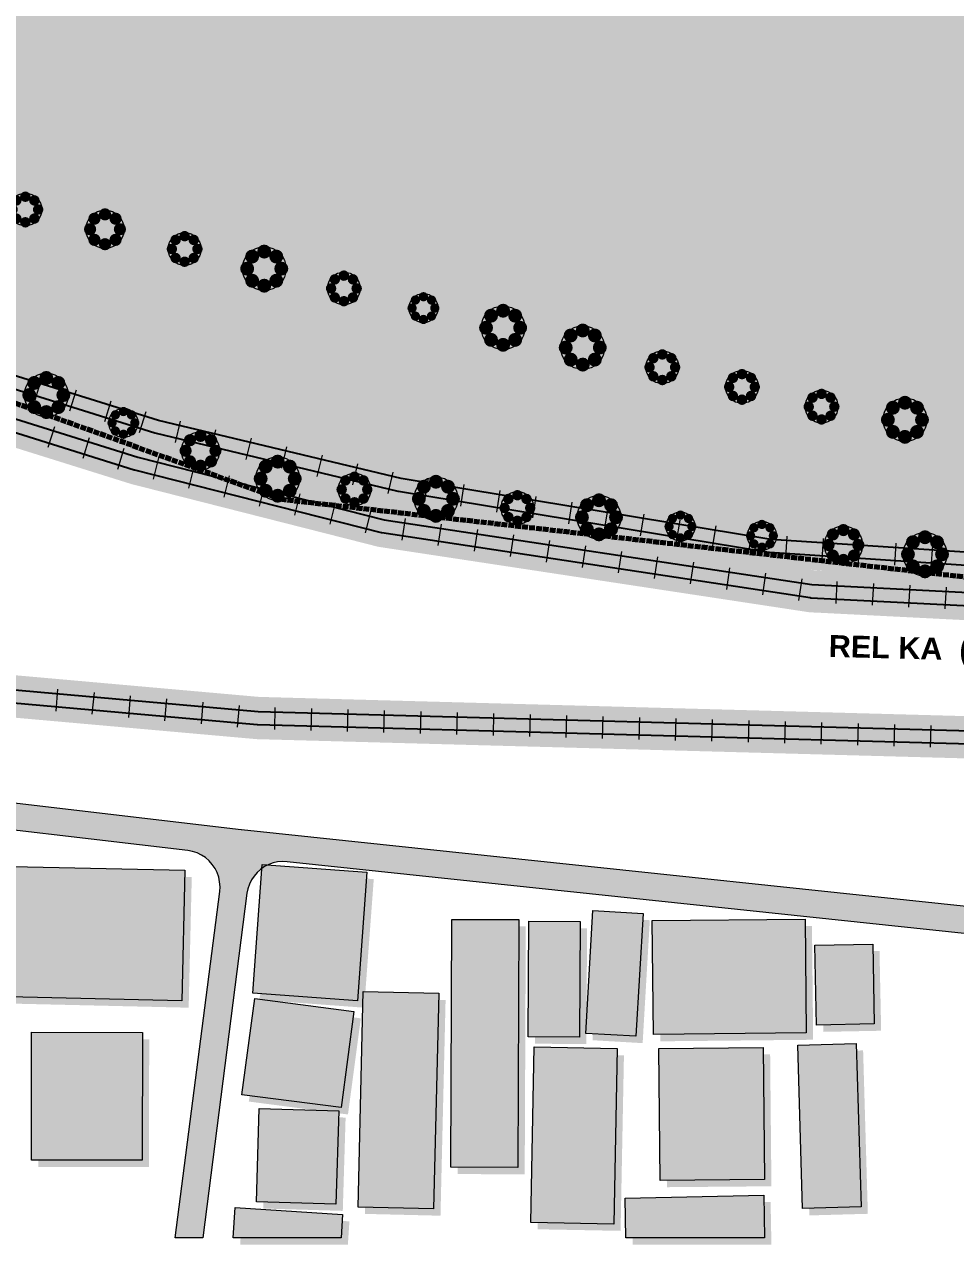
# Model space of a CAD drawing. Header units: metres. Extents: x 305909 to 307171, y 9156037 to 9156671.
# Drawn here: x 306395.1 to 306497.2, y 9156039.2 to 9156173.2 of the extents above; entities that cross this region are included whole.
import ezdxf
from ezdxf.enums import TextEntityAlignment as Align

# ---------------------------------------------------------------- set-up
doc = ezdxf.new("R2010")
doc.units = ezdxf.units.M
doc.linetypes.add('DASHED2', pattern=[0.762, 0.635, -0.127])
for name, color, linetype, lineweight, true_color in [('B-BAYANGAN', 7, 'Continuous', 0, 0x76786c), ('B-DELINEASI', 7, 'DASHED2', 70, 0xc800c8), ('J-PERKERASAN_JALAN', 7, 'Continuous', 9, 0x989896), ('K-BANGUNAN_LUAR_TAPAK', 7, 'Continuous', 9, 0xdedede), ('K-REL_BALAS', 7, 'Continuous', 0, 0xb0a89c), ('K-REL_BANTALAN', 7, 'Continuous', 9, 0x5a5a5a), ('K-REL_KA', 7, 'Continuous', 25, 0x282828), ('T-LABEL_JALAN', 7, 'Continuous', 0, 0x282828), ('V-POHON_PENEDUH', 7, 'Continuous', 13, 0x288232), ('Z-R', 7, 'Continuous', 0, 0xfaf4e6), ('Z-RTH', 7, 'Continuous', 0, 0xc7e4ba)]:
    doc.layers.add(name, color=color, linetype=linetype, lineweight=lineweight, true_color=true_color)
doc.styles.add('ARIALB', font='arialbd.ttf')

# ---------------------------------------------------------------- blocks, each defined once
blk = doc.blocks.new('POHON')
at = {"true_color": 0x347638}
h = blk.add_hatch(color=97, dxfattribs=at)
h.dxf.hatch_style = 1
edge = h.paths.add_edge_path()
edge.add_arc((0, 0), 1, 0, 360)
at = {"true_color": 0x3e843e}
h = blk.add_hatch(color=97, dxfattribs=at)
h.dxf.hatch_style = 1
edge = h.paths.add_edge_path()
edge.add_arc((-0.552, 0.552), 0.32, 0, 360)
at = {"true_color": 0x62a556}
h = blk.add_hatch(color=85, dxfattribs=at)
h.dxf.hatch_style = 1
edge = h.paths.add_edge_path()
edge.add_arc((-0.2, 0.22), 0.55, 0, 360)
at = {"true_color": 0x697060}
h = blk.add_hatch(color=251, dxfattribs=at)
h.dxf.hatch_style = 1
edge = h.paths.add_edge_path()
edge.add_arc((0.38, -0.38), 1, 0, 360)
at = {"true_color": 0x3e843e}
h = blk.add_hatch(color=97, dxfattribs=at)
h.dxf.hatch_style = 1
edge = h.paths.add_edge_path()
edge.add_arc((0, 0.78), 0.32, 0, 360)
h = blk.add_hatch(color=97, dxfattribs=at)
h.dxf.hatch_style = 1
edge = h.paths.add_edge_path()
edge.add_arc((0.552, 0.552), 0.32, 0, 360)
h = blk.add_hatch(color=97, dxfattribs=at)
h.dxf.hatch_style = 1
edge = h.paths.add_edge_path()
edge.add_arc((-0.78, 0), 0.32, 0, 360)
h = blk.add_hatch(color=97, dxfattribs=at)
h.dxf.hatch_style = 1
edge = h.paths.add_edge_path()
edge.add_arc((0.78, 0), 0.32, 0, 360)
h = blk.add_hatch(color=97, dxfattribs=at)
h.dxf.hatch_style = 1
edge = h.paths.add_edge_path()
edge.add_arc((-0.552, -0.552), 0.32, 0, 360)
h = blk.add_hatch(color=97, dxfattribs=at)
h.dxf.hatch_style = 1
edge = h.paths.add_edge_path()
edge.add_arc((0, -0.78), 0.32, 0, 360)
h = blk.add_hatch(color=97, dxfattribs=at)
h.dxf.hatch_style = 1
edge = h.paths.add_edge_path()
edge.add_arc((0.552, -0.552), 0.32, 0, 360)
at = {"color": 99, "lineweight": 9, "true_color": 0x235528}
blk.add_circle((0, 0), 1, dxfattribs=at)

msp = doc.modelspace()

# ---------------------------------------------------------------- hatches: boundary and pattern name
at = {"layer": 'B-BAYANGAN', "true_color": 0x76786c}
h = msp.add_hatch(color=8, dxfattribs=at)
h.dxf.hatch_style = 1
h.paths.add_polyline_path([(306421.9, 9156080.21), (306433.39, 9156079.36), (306432.34, 9156065.25), (306420.86, 9156066.1), (306421.9, 9156080.21)])
h = msp.add_hatch(color=8, dxfattribs=at)
h.dxf.hatch_style = 1
h.paths.add_polyline_path([(306394.41, 9156080.01), (306413.42, 9156079.58), (306413.08, 9156065.25), (306394.07, 9156065.69), (306394.41, 9156080.01)])
h = msp.add_hatch(color=8, dxfattribs=at)
h.dxf.hatch_style = 1
h.paths.add_polyline_path([(306458.18, 9156075.17), (306463.68, 9156074.85), (306462.89, 9156061.36), (306457.39, 9156061.68), (306458.18, 9156075.17)])
h = msp.add_hatch(color=8, dxfattribs=at)
h.dxf.hatch_style = 1
h.paths.add_polyline_path([(306442.72, 9156074.19), (306450.07, 9156074.17), (306449.95, 9156046.96), (306442.61, 9156046.99), (306442.72, 9156074.19)])
h = msp.add_hatch(color=8, dxfattribs=at)
h.dxf.hatch_style = 1
h.paths.add_polyline_path([(306451.16, 9156074.01), (306456.8, 9156073.96), (306456.7, 9156061.25), (306451.07, 9156061.3), (306451.16, 9156074.01)])
h = msp.add_hatch(color=8, dxfattribs=at)
h.dxf.hatch_style = 1
h.paths.add_polyline_path([(306464.7, 9156074.06), (306481.47, 9156074.23), (306481.6, 9156061.73), (306464.83, 9156061.56), (306464.7, 9156074.06)])
h = msp.add_hatch(color=8, dxfattribs=at)
h.dxf.hatch_style = 1
h.paths.add_polyline_path([(306482.54, 9156071.35), (306488.88, 9156071.47), (306489.06, 9156062.72), (306482.72, 9156062.6), (306482.54, 9156071.35)])
h = msp.add_hatch(color=8, dxfattribs=at)
h.dxf.hatch_style = 1
h.paths.add_polyline_path([(306431.97, 9156064.08), (306430.56, 9156053.53), (306419.68, 9156054.95), (306421.08, 9156065.51), (306431.97, 9156064.08)])
h = msp.add_hatch(color=8, dxfattribs=at)
h.dxf.hatch_style = 1
h.paths.add_polyline_path([(306432.98, 9156066.29), (306441.27, 9156066.09), (306440.71, 9156042.42), (306432.42, 9156042.62), (306432.98, 9156066.29)])
h = msp.add_hatch(color=8, dxfattribs=at)
h.dxf.hatch_style = 1
h.paths.add_polyline_path([(306396.6, 9156061.81), (306408.75, 9156061.79), (306408.73, 9156047.75), (306396.58, 9156047.76), (306396.6, 9156061.81)])
h = msp.add_hatch(color=8, dxfattribs=at)
h.dxf.hatch_style = 1
h.paths.add_polyline_path([(306451.73, 9156060.19), (306460.84, 9156060.02), (306460.47, 9156040.76), (306451.36, 9156040.93), (306451.73, 9156060.19)])
h = msp.add_hatch(color=8, dxfattribs=at)
h.dxf.hatch_style = 1
h.paths.add_polyline_path([(306465.42, 9156060.03), (306476.88, 9156060.13), (306477.02, 9156045.65), (306465.55, 9156045.55), (306465.42, 9156060.03)])
h = msp.add_hatch(color=8, dxfattribs=at)
h.dxf.hatch_style = 1
h.paths.add_polyline_path([(306480.66, 9156060.38), (306487.08, 9156060.56), (306487.6, 9156042.63), (306481.18, 9156042.45), (306480.66, 9156060.38)])
h = msp.add_hatch(color=8, dxfattribs=at)
h.dxf.hatch_style = 1
h.paths.add_polyline_path([(306430.3, 9156053.19), (306429.99, 9156042.95), (306421.26, 9156043.21), (306421.57, 9156053.45), (306430.3, 9156053.19)])
h = msp.add_hatch(color=8, dxfattribs=at)
h.dxf.hatch_style = 1
h.paths.add_polyline_path([(306461.71, 9156043.61), (306476.93, 9156043.93), (306477.02, 9156039.25), (306461.8, 9156039.25), (306461.71, 9156043.61)])
h = msp.add_hatch(color=8, dxfattribs=at)
h.dxf.hatch_style = 1
h.paths.add_polyline_path([(306430.72, 9156041.8), (306430.55, 9156039.25), (306418.73, 9156039.25), (306418.94, 9156042.56), (306430.72, 9156041.8)])
at = {"layer": 'J-PERKERASAN_JALAN', "true_color": 0xa8a8a6}
h = msp.add_hatch(color=253, dxfattribs=at)
h.dxf.hatch_style = 1
h.paths.add_polyline_path([(306857.76, 9156053.71), (306857.61, 9156054.22), (306857.4, 9156054.71), (306857.12, 9156055.17), (306856.79, 9156055.59), (306856.4, 9156055.96), (306855.96, 9156056.27), (306855.49, 9156056.53), (306854.99, 9156056.71), (306854.47, 9156056.83), (306853.93, 9156056.88), (306620.3, 9156062.1), (306620.25, 9156062.1), (306619.99, 9156062.12), (306619.94, 9156062.12), (306569.48, 9156066.6), (306568.94, 9156066.61), (306568.4, 9156066.55), (306567.88, 9156066.41), (306567.37, 9156066.21), (306566.91, 9156065.94), (306566.48, 9156065.61), (306566.1, 9156065.23), (306565.77, 9156064.8), (306565.51, 9156064.32), (306565.31, 9156063.82), (306565.18, 9156063.3), (306561.14, 9156040), (306558.1, 9156040), (306562.07, 9156062.91), (306562.12, 9156063.41), (306562.11, 9156063.92), (306562.04, 9156064.42), (306561.9, 9156064.91), (306561.7, 9156065.38), (306561.45, 9156065.82), (306561.14, 9156066.22), (306560.78, 9156066.59), (306560.38, 9156066.9), (306559.94, 9156067.16), (306559.47, 9156067.36), (306558.99, 9156067.5), (306558.48, 9156067.58), (306525.86, 9156070.48), (306525.83, 9156070.48), (306423.87, 9156081.27), (306423.36, 9156081.29), (306422.84, 9156081.25), (306422.34, 9156081.14), (306421.86, 9156080.96), (306421.4, 9156080.73), (306420.97, 9156080.43), (306420.59, 9156080.09), (306420.25, 9156079.7), (306419.97, 9156079.27), (306419.75, 9156078.8), (306419.58, 9156078.31), (306419.48, 9156077.81), (306414.62, 9156040), (306411.6, 9156040), (306416.49, 9156078.01), (306416.52, 9156078.53), (306416.48, 9156079.06), (306416.38, 9156079.57), (306416.2, 9156080.07), (306415.97, 9156080.54), (306415.67, 9156080.98), (306415.32, 9156081.37), (306414.92, 9156081.72), (306414.48, 9156082), (306414, 9156082.23), (306413.5, 9156082.39), (306412.99, 9156082.49), (306319.35, 9156093.49), (306318.84, 9156093.51), (306318.33, 9156093.48), (306317.83, 9156093.37), (306317.35, 9156093.21), (306316.89, 9156092.98), (306316.47, 9156092.7), (306316.08, 9156092.37), (306315.74, 9156091.99), (306315.45, 9156091.57), (306315.22, 9156091.12), (306315.04, 9156090.64), (306314.93, 9156090.14), (306314.88, 9156089.63), (306314.5, 9156076.42), (306314.5, 9156076.41), (306314.48, 9156076.09), (306314.48, 9156076.08), (306312.52, 9156051.96), (306312.51, 9156051.89), (306312.51, 9156051.86), (306312.5, 9156051.8), (306310.78, 9156040), (306307.74, 9156040), (306308.66, 9156046.27), (306308.7, 9156046.78), (306308.68, 9156047.29), (306308.59, 9156047.8), (306308.44, 9156048.29), (306308.22, 9156048.75), (306307.95, 9156049.19), (306307.62, 9156049.58), (306307.25, 9156049.93), (306306.83, 9156050.23), (306306.38, 9156050.48), (306305.91, 9156050.66), (306305.41, 9156050.78), (306304.9, 9156050.84), (306160.58, 9156057.89), (306065.01, 9156063.47), (306064.49, 9156063.46), (306063.96, 9156063.39), (306063.46, 9156063.25), (306062.97, 9156063.04), (306062.52, 9156062.77), (306062.1, 9156062.44), (306061.74, 9156062.07), (306061.42, 9156061.64), (306061.16, 9156061.18), (306060.97, 9156060.69), (306060.84, 9156060.18), (306060.78, 9156059.66), (306060.45, 9156052.37), (306059.75, 9156040), (306056.75, 9156040), (306057.45, 9156052.47), (306057.46, 9156052.51), (306057.79, 9156059.91), (306057.78, 9156060.43), (306057.71, 9156060.95), (306057.56, 9156061.45), (306057.35, 9156061.92), (306057.09, 9156062.37), (306056.76, 9156062.78), (306056.39, 9156063.14), (306055.97, 9156063.45), (306055.52, 9156063.7), (306055.04, 9156063.9), (306054.53, 9156064.03), (306054.02, 9156064.09), (306044.11, 9156064.63), (306043.96, 9156064.63), (306012.45, 9156065.21), (305990.98, 9156065.72), (305990.96, 9156065.72), (305969.04, 9156066.66), (305969.01, 9156066.66), (305951.11, 9156067.75), (305950.92, 9156067.76), (305940, 9156067.91), (305940, 9156070.91), (305951.07, 9156070.76), (305951.12, 9156070.76), (305951.14, 9156070.76), (305951.19, 9156070.76), (305969.13, 9156069.66), (305969.2, 9156069.66), (305991.02, 9156068.72), (305991.09, 9156068.72), (306012.49, 9156068.21), (306012.51, 9156068.21), (306044.1, 9156067.63), (306044.13, 9156067.63), (306044.15, 9156067.63), (306044.19, 9156067.63), (306054.41, 9156067.07), (306054.92, 9156067.08), (306055.42, 9156067.14), (306055.91, 9156067.27), (306056.37, 9156067.47), (306056.81, 9156067.72), (306057.22, 9156068.02), (306057.58, 9156068.37), (306057.9, 9156068.76), (306058.16, 9156069.2), (306058.37, 9156069.66), (306058.52, 9156070.14), (306058.61, 9156070.64), (306064.16, 9156122.39), (306064.18, 9156122.51), (306064.3, 9156122.51), (306067.03, 9156122.22), (306067.15, 9156122.2), (306067.14, 9156122.07), (306061.65, 9156070.87), (306061.63, 9156070.33), (306061.68, 9156069.79), (306061.8, 9156069.27), (306061.99, 9156068.76), (306062.25, 9156068.29), (306062.57, 9156067.86), (306062.95, 9156067.47), (306063.37, 9156067.14), (306063.84, 9156066.86), (306064.34, 9156066.66), (306064.86, 9156066.52), (306065.39, 9156066.45), (306160.69, 9156060.88), (306160.73, 9156060.88), (306305.78, 9156053.8), (306306.29, 9156053.81), (306306.8, 9156053.88), (306307.29, 9156054.02), (306307.76, 9156054.22), (306308.21, 9156054.48), (306308.61, 9156054.79), (306308.97, 9156055.15), (306309.29, 9156055.56), (306309.55, 9156056), (306309.75, 9156056.47), (306309.88, 9156056.97), (306309.96, 9156057.47), (306311.49, 9156076.31), (306311.5, 9156076.52), (306312.06, 9156095.67), (306312.06, 9156095.77), (306312.07, 9156095.83), (306312.08, 9156095.93), (306312.75, 9156100.87), (306312.78, 9156100.99), (306312.9, 9156100.99), (306315.61, 9156100.62), (306315.73, 9156100.59), (306315.74, 9156100.44), (306315.74, 9156100.26), (306315.8, 9156099.76), (306315.93, 9156099.26), (306316.11, 9156098.79), (306316.36, 9156098.35), (306316.66, 9156097.94), (306317, 9156097.57), (306317.4, 9156097.25), (306317.83, 9156096.98), (306318.29, 9156096.76), (306318.77, 9156096.61), (306319.27, 9156096.52), (306418.83, 9156084.82), (306418.87, 9156084.82), (306526.09, 9156073.47), (306526.16, 9156073.47), (306564.7, 9156070.03), (306620.15, 9156065.11), (306620.42, 9156065.1), (306854.86, 9156059.86), (306855.39, 9156059.88), (306855.9, 9156059.97), (306856.4, 9156060.13), (306856.88, 9156060.35), (306857.32, 9156060.64), (306857.72, 9156060.97), (306858.08, 9156061.36), (306858.38, 9156061.79), (306858.62, 9156062.26), (306858.8, 9156062.75), (306858.91, 9156063.26), (306858.21, 9156058.67), (306858.19, 9156058.4), (306857.84, 9156052.64), (306857.83, 9156053.18), (306857.76, 9156053.71)])
at = {"layer": 'K-BANGUNAN_LUAR_TAPAK', "true_color": 0xececea}
h = msp.add_hatch(color=7, dxfattribs=at)
h.dxf.hatch_style = 1
h.paths.add_polyline_path([(306393.66, 9156080.76), (306412.67, 9156080.33), (306412.33, 9156066), (306393.32, 9156066.44), (306393.66, 9156080.76)])
h = msp.add_hatch(color=7, dxfattribs=at)
h.dxf.hatch_style = 1
h.paths.add_polyline_path([(306421.15, 9156080.96), (306432.64, 9156080.11), (306431.59, 9156066), (306420.11, 9156066.85), (306421.15, 9156080.96)])
h = msp.add_hatch(color=7, dxfattribs=at)
h.dxf.hatch_style = 1
h.paths.add_polyline_path([(306441.97, 9156074.94), (306449.32, 9156074.92), (306449.2, 9156047.71), (306441.86, 9156047.74), (306441.97, 9156074.94)])
h = msp.add_hatch(color=7, dxfattribs=at)
h.dxf.hatch_style = 1
h.paths.add_polyline_path([(306457.43, 9156075.92), (306462.93, 9156075.6), (306462.14, 9156062.11), (306456.64, 9156062.43), (306457.43, 9156075.92)])
h = msp.add_hatch(color=7, dxfattribs=at)
h.dxf.hatch_style = 1
h.paths.add_polyline_path([(306463.95, 9156074.81), (306480.72, 9156074.98), (306480.85, 9156062.48), (306464.08, 9156062.31), (306463.95, 9156074.81)])
h = msp.add_hatch(color=7, dxfattribs=at)
h.dxf.hatch_style = 1
h.paths.add_polyline_path([(306450.41, 9156074.76), (306456.05, 9156074.71), (306455.95, 9156062), (306450.32, 9156062.05), (306450.41, 9156074.76)])
h = msp.add_hatch(color=7, dxfattribs=at)
h.dxf.hatch_style = 1
h.paths.add_polyline_path([(306481.79, 9156072.1), (306488.13, 9156072.22), (306488.31, 9156063.47), (306481.97, 9156063.35), (306481.79, 9156072.1)])
h = msp.add_hatch(color=7, dxfattribs=at)
h.dxf.hatch_style = 1
h.paths.add_polyline_path([(306432.23, 9156067.04), (306440.52, 9156066.84), (306439.96, 9156043.17), (306431.67, 9156043.37), (306432.23, 9156067.04)])
h = msp.add_hatch(color=7, dxfattribs=at)
h.dxf.hatch_style = 1
h.paths.add_polyline_path([(306431.22, 9156064.83), (306429.81, 9156054.28), (306418.93, 9156055.7), (306420.33, 9156066.26), (306431.22, 9156064.83)])
h = msp.add_hatch(color=7, dxfattribs=at)
h.dxf.hatch_style = 1
h.paths.add_polyline_path([(306395.85, 9156062.56), (306408, 9156062.54), (306407.98, 9156048.5), (306395.83, 9156048.51), (306395.85, 9156062.56)])
h = msp.add_hatch(color=7, dxfattribs=at)
h.dxf.hatch_style = 1
h.paths.add_polyline_path([(306450.98, 9156060.94), (306460.09, 9156060.77), (306459.72, 9156041.51), (306450.61, 9156041.68), (306450.98, 9156060.94)])
h = msp.add_hatch(color=7, dxfattribs=at)
h.dxf.hatch_style = 1
h.paths.add_polyline_path([(306464.67, 9156060.78), (306476.13, 9156060.88), (306476.27, 9156046.4), (306464.8, 9156046.3), (306464.67, 9156060.78)])
h = msp.add_hatch(color=7, dxfattribs=at)
h.dxf.hatch_style = 1
h.paths.add_polyline_path([(306479.91, 9156061.13), (306486.33, 9156061.31), (306486.85, 9156043.38), (306480.43, 9156043.2), (306479.91, 9156061.13)])
h = msp.add_hatch(color=7, dxfattribs=at)
h.dxf.hatch_style = 1
h.paths.add_polyline_path([(306429.55, 9156053.94), (306429.24, 9156043.7), (306420.51, 9156043.96), (306420.82, 9156054.2), (306429.55, 9156053.94)])
h = msp.add_hatch(color=7, dxfattribs=at)
h.dxf.hatch_style = 1
h.paths.add_polyline_path([(306460.96, 9156044.36), (306476.18, 9156044.68), (306476.27, 9156040), (306461.05, 9156040), (306460.96, 9156044.36)])
h = msp.add_hatch(color=7, dxfattribs=at)
h.dxf.hatch_style = 1
h.paths.add_polyline_path([(306429.97, 9156042.55), (306429.8, 9156040), (306417.98, 9156040), (306418.19, 9156043.31), (306429.97, 9156042.55)])
at = {"layer": 'K-REL_BALAS', "true_color": 0xbeb8ae}
h = msp.add_hatch(color=9, dxfattribs=at)
h.dxf.hatch_style = 1
h.paths.add_polyline_path([(306433.15, 9156116.02), (306406.75, 9156122.73), (306406.71, 9156122.74), (306406.67, 9156122.75), (306406.63, 9156122.77), (306382.16, 9156130.43), (306382.13, 9156130.44), (306382.1, 9156130.45), (306382.06, 9156130.46), (306321.87, 9156152.15), (306321.87, 9156157.1), (306321.92, 9156157.07), (306373.28, 9156138.56), (306321.87, 9156158.57), (306321.87, 9156163.62), (306322.28, 9156163.39), (306383.31, 9156139.64), (306410.19, 9156131.23), (306433.15, 9156125.74), (306433.15, 9156120.96), (306422.68, 9156123.47), (306433.15, 9156120.81), (306433.15, 9156116.02)])
h = msp.add_hatch(color=9, dxfattribs=at)
h.dxf.hatch_style = 1
h.paths.add_polyline_path([(306482.16, 9156097.69), (306501.6, 9156097.16), (306542.59, 9156099.52), (306542.39, 9156102.19), (306542.28, 9156103.62), (306568.72, 9156105.58), (306591.59, 9156108.69), (306569.68, 9156106.67), (306569.61, 9156106.67), (306569.55, 9156106.67), (306569.48, 9156106.66), (306524.35, 9156106.47), (306524.3, 9156106.47), (306524.26, 9156106.47), (306524.22, 9156106.47), (306482.16, 9156108.6), (306482.16, 9156113.24), (306482.95, 9156113.2), (306482.16, 9156113.26), (306482.16, 9156117.91), (306520.14, 9156115.4), (306566.87, 9156114.98), (306613.86, 9156118.42), (306780.42, 9156141.94), (306829.44, 9156149.59), (306829.44, 9156141.1), (306798.46, 9156136.76), (306829.44, 9156140.94), (306829.44, 9156132.19), (306677.95, 9156112.49), (306592.69, 9156100.46), (306592.69, 9156100.46), (306592.68, 9156100.46), (306592.68, 9156100.46), (306557.24, 9156095.73), (306557.18, 9156095.72), (306557.13, 9156095.72), (306557.07, 9156095.71), (306501.77, 9156092.52), (306501.71, 9156092.52), (306501.64, 9156092.52), (306501.58, 9156092.52), (306482.16, 9156093.05), (306482.16, 9156097.69)])
h = msp.add_hatch(color=9, dxfattribs=at)
h.dxf.hatch_style = 1
h.paths.add_polyline_path([(306482.16, 9156108.6), (306481.26, 9156108.64), (306481.18, 9156108.65), (306481.11, 9156108.66), (306481.03, 9156108.67), (306434.03, 9156115.81), (306433.95, 9156115.82), (306433.88, 9156115.84), (306433.8, 9156115.85), (306433.15, 9156116.02), (306433.15, 9156120.81), (306434.84, 9156120.38), (306443.7, 9156119.03), (306435.86, 9156120.32), (306435.8, 9156120.33), (306435.75, 9156120.34), (306435.69, 9156120.35), (306433.15, 9156120.96), (306433.15, 9156125.74), (306436.69, 9156124.89), (306477.12, 9156118.24), (306482.16, 9156117.91), (306482.16, 9156113.26), (306481.38, 9156113.31), (306481.61, 9156113.27), (306482.16, 9156113.24), (306482.16, 9156108.6)])
h = msp.add_hatch(color=9, dxfattribs=at)
h.dxf.hatch_style = 1
h.paths.add_polyline_path([(306321.87, 9156108.15), (306420.78, 9156099.36), (306433.15, 9156099.02), (306433.15, 9156094.38), (306420.58, 9156094.72), (306420.53, 9156094.73), (306420.49, 9156094.73), (306420.44, 9156094.73), (306321.87, 9156103.49), (306321.87, 9156108.15)])
h = msp.add_hatch(color=9, dxfattribs=at)
h.dxf.hatch_style = 1
h.paths.add_polyline_path([(306433.15, 9156099.02), (306482.16, 9156097.69), (306482.16, 9156093.05), (306433.15, 9156094.38), (306433.15, 9156099.02)])
at = {"layer": 'Z-R', "true_color": 0xf4f2ec}
h = msp.add_hatch(color=7, dxfattribs=at)
h.dxf.hatch_style = 1
h.paths.add_polyline_path([(306624.29, 9156242.6), (306556.39, 9156238.05), (306554, 9156281.95), (306509.63, 9156279.09), (306499.6, 9156305.81), (306466.68, 9156301.99), (306472.88, 9156235.67), (306497.91, 9156229.06), (306526.8, 9156228.99), (306531.58, 9156219.92), (306532.49, 9156127.58), (306486.31, 9156132.33), (306393.99, 9156155.2), (306332.73, 9156171.59), (306288.72, 9156190.58), (306259.62, 9156211.15), (306259.62, 9156409.34), (306281.95, 9156409), (306338.24, 9156402.75), (306341.9, 9156461.43), (306341.9, 9156461.43), (306341.9, 9156461.43), (306369.78, 9156457.84), (306369.78, 9156457.84), (306369.78, 9156457.84), (306369.78, 9156457.84), (306369.78, 9156457.84), (306369.78, 9156457.84), (306369.78, 9156457.84), (306369.78, 9156457.84), (306369.78, 9156457.84), (306369.78, 9156457.84), (306369.78, 9156457.84), (306369.78, 9156457.83), (306369.79, 9156457.83), (306369.79, 9156457.83), (306369.79, 9156457.83), (306369.79, 9156457.83), (306369.79, 9156457.83), (306360, 9156400.45), (306360, 9156400.45), (306360, 9156400.45), (306360, 9156380), (306360, 9156380), (306360, 9156380), (306440, 9156380), (306440, 9156380), (306440, 9156380), (306440, 9156532.83), (306440, 9156532.84), (306440, 9156532.84), (306424.61, 9156536.08), (306424.61, 9156536.08), (306385.74, 9156542.79), (306385.74, 9156542.79), (306305, 9156549.61), (306305, 9156549.61), (306259.62, 9156554.65), (306259.62, 9156558.54), (306291.75, 9156555.55), (306369.46, 9156545.53), (306504.83, 9156523.08), (306572.18, 9156510.31), (306677.17, 9156490.28), (306764.13, 9156475.06), (306735.94, 9156145.42), (306694.11, 9156139.2), (306694.29, 9156206.56), (306623.21, 9156213.87), (306624.29, 9156242.6)])
at = {"layer": 'Z-RTH', "true_color": 0xb2d496}
h = msp.add_hatch(color=253, dxfattribs=at)
h.dxf.hatch_style = 1
h.paths.add_polyline_path([(306647.05, 9156132), (306682.57, 9156137.44), (306694.11, 9156139.2), (306735.94, 9156145.42), (306764.13, 9156475.06), (306781.81, 9156471.97), (306781.81, 9156471.97), (306780.83, 9156466.64), (306754.67, 9156148.38), (306785.07, 9156153.87), (306794.32, 9156155.54), (306832.65, 9156160.25), (306841.66, 9156139.39), (306613.97, 9156113.41), (306609.99, 9156113.26), (306520.72, 9156109.95), (306451.76, 9156117.78), (306423.33, 9156121.01), (306406.95, 9156126.93), (306333.54, 9156153.47), (306256.18, 9156192.15), (306187.8, 9156246.71), (306141.52, 9156298.52), (306095.93, 9156355.16), (306094.2, 9156358.84), (306127.35, 9156361.25), (306133.41, 9156338.56), (306160.59, 9156296.71), (306193.37, 9156263.49), (306216.24, 9156242.78), (306246.01, 9156220.78), (306288.72, 9156190.58), (306332.73, 9156171.59), (306393.99, 9156155.2), (306486.31, 9156132.33), (306532.49, 9156127.58), (306534.3, 9156127.4), (306596.42, 9156127.4), (306647.05, 9156132)])
at = {"layer": 'Z-RTH', "true_color": 0x84b06a}
h = msp.add_hatch(dxfattribs=at)
h.set_pattern_fill('GRASS', color=83, scale=0.4)
h.paths.add_polyline_path([(306647.05, 9156132), (306682.57, 9156137.44), (306694.11, 9156139.2), (306735.94, 9156145.42), (306764.13, 9156475.06), (306781.81, 9156471.97), (306781.81, 9156471.97), (306780.83, 9156466.64), (306754.67, 9156148.38), (306785.07, 9156153.87), (306794.32, 9156155.54), (306832.65, 9156160.25), (306841.66, 9156139.39), (306613.97, 9156113.41), (306609.99, 9156113.26), (306520.72, 9156109.95), (306451.76, 9156117.78), (306423.33, 9156121.01), (306406.95, 9156126.93), (306333.54, 9156153.47), (306256.18, 9156192.15), (306187.8, 9156246.71), (306141.52, 9156298.52), (306095.93, 9156355.16), (306094.2, 9156358.84), (306127.35, 9156361.25), (306133.41, 9156338.56), (306160.59, 9156296.71), (306193.37, 9156263.49), (306216.24, 9156242.78), (306246.01, 9156220.78), (306288.72, 9156190.58), (306332.73, 9156171.59), (306393.99, 9156155.2), (306486.31, 9156132.33), (306532.49, 9156127.58), (306534.3, 9156127.4), (306596.42, 9156127.4), (306647.05, 9156132)])

# ---------------------------------------------------------------- linework, layer by layer
at = {"layer": 'B-DELINEASI'}
msp.add_lwpolyline([(306843.97, 9156139.65), (306613.97, 9156113.41), (306520.72, 9156109.95), (306423.33, 9156121.01), (306333.54, 9156153.47), (306256.18, 9156192.15), (306187.8, 9156246.71), (306141.52, 9156298.52), (306095.93, 9156355.16), (306061.4, 9156428.37), (306035.15, 9156500.2), (306008.21, 9156577.56), (306008.21, 9156577.56), (306165.7, 9156567.29), (306291.75, 9156555.55), (306369.46, 9156545.53), (306504.83, 9156523.08), (306572.18, 9156510.31), (306677.17, 9156490.28)], dxfattribs=at)
at = {"layer": 'J-PERKERASAN_JALAN', "color": 8, "lineweight": 13, "true_color": 0x787876}
for points in [[(306319.27, 9156096.52), (306418.83, 9156084.82), (306418.87, 9156084.82), (306526.09, 9156073.47), (306526.16, 9156073.47), (306564.7, 9156070.03), (306620.15, 9156065.11), (306620.42, 9156065.1), (306854.86, 9156059.86)], [(306525.83, 9156070.48), (306423.87, 9156081.27), (306423.36, 9156081.29), (306422.84, 9156081.25), (306422.34, 9156081.14), (306421.86, 9156080.96), (306421.4, 9156080.73), (306420.97, 9156080.43), (306420.59, 9156080.09), (306420.25, 9156079.7), (306419.97, 9156079.27), (306419.75, 9156078.8), (306419.58, 9156078.31), (306419.48, 9156077.81), (306414.62, 9156040), (306411.6, 9156040), (306416.49, 9156078.01), (306416.52, 9156078.53), (306416.48, 9156079.06), (306416.38, 9156079.57), (306416.2, 9156080.07), (306415.97, 9156080.54), (306415.67, 9156080.98), (306415.32, 9156081.37), (306414.92, 9156081.72), (306414.48, 9156082), (306414, 9156082.23), (306413.5, 9156082.39), (306412.99, 9156082.49), (306319.35, 9156093.49)]]:
    msp.add_lwpolyline(points, dxfattribs=at)
at = {"layer": 'K-BANGUNAN_LUAR_TAPAK', "color": 253, "lineweight": 9, "true_color": 0xb0b0ae}
for points in [[(306393.66, 9156080.76), (306412.67, 9156080.33), (306412.33, 9156066), (306393.32, 9156066.44), (306393.66, 9156080.76)], [(306421.15, 9156080.96), (306432.64, 9156080.11), (306431.59, 9156066), (306420.11, 9156066.85), (306421.15, 9156080.96)], [(306441.97, 9156074.94), (306449.32, 9156074.92), (306449.2, 9156047.71), (306441.86, 9156047.74), (306441.97, 9156074.94)], [(306457.43, 9156075.92), (306462.93, 9156075.6), (306462.14, 9156062.11), (306456.64, 9156062.43), (306457.43, 9156075.92)], [(306463.95, 9156074.81), (306480.72, 9156074.98), (306480.85, 9156062.48), (306464.08, 9156062.31), (306463.95, 9156074.81)], [(306450.41, 9156074.76), (306456.05, 9156074.71), (306455.95, 9156062), (306450.32, 9156062.05), (306450.41, 9156074.76)], [(306481.79, 9156072.1), (306488.13, 9156072.22), (306488.31, 9156063.47), (306481.97, 9156063.35), (306481.79, 9156072.1)], [(306432.23, 9156067.04), (306440.52, 9156066.84), (306439.96, 9156043.17), (306431.67, 9156043.37), (306432.23, 9156067.04)], [(306431.22, 9156064.83), (306429.81, 9156054.28), (306418.93, 9156055.7), (306420.33, 9156066.26), (306431.22, 9156064.83)], [(306395.85, 9156062.56), (306408, 9156062.54), (306407.98, 9156048.5), (306395.83, 9156048.51), (306395.85, 9156062.56)], [(306450.98, 9156060.94), (306460.09, 9156060.77), (306459.72, 9156041.51), (306450.61, 9156041.68), (306450.98, 9156060.94)], [(306464.67, 9156060.78), (306476.13, 9156060.88), (306476.27, 9156046.4), (306464.8, 9156046.3), (306464.67, 9156060.78)], [(306479.91, 9156061.13), (306486.33, 9156061.31), (306486.85, 9156043.38), (306480.43, 9156043.2), (306479.91, 9156061.13)], [(306429.55, 9156053.94), (306429.24, 9156043.7), (306420.51, 9156043.96), (306420.82, 9156054.2), (306429.55, 9156053.94)], [(306460.96, 9156044.36), (306476.18, 9156044.68), (306476.27, 9156040), (306461.05, 9156040), (306460.96, 9156044.36)], [(306429.97, 9156042.55), (306429.8, 9156040), (306417.98, 9156040), (306418.19, 9156043.31), (306429.97, 9156042.55)]]:
    msp.add_lwpolyline(points, close=True, dxfattribs=at)
at = {"layer": 'K-REL_BANTALAN'}
for points in [[(306396.91, 9156134.21), (306396.2, 9156131.92)], [(306400.73, 9156133.01), (306400.02, 9156130.72)], [(306404.55, 9156131.82), (306403.83, 9156129.53)], [(306408.37, 9156130.63), (306407.65, 9156128.34)], [(306397.67, 9156126.75), (306398.39, 9156129.04)], [(306412.15, 9156129.61), (306411.59, 9156127.28)], [(306416.04, 9156128.68), (306415.48, 9156126.35)], [(306401.49, 9156125.55), (306402.2, 9156127.84)], [(306419.93, 9156127.75), (306419.37, 9156125.41)], [(306405.3, 9156124.36), (306406.02, 9156126.65)], [(306423.82, 9156126.82), (306423.26, 9156124.48)], [(306427.71, 9156125.89), (306427.15, 9156123.55)], [(306409.22, 9156123.26), (306409.81, 9156125.59)], [(306413.1, 9156122.28), (306413.69, 9156124.6)], [(306431.6, 9156124.95), (306431.04, 9156122.62)], [(306416.97, 9156121.29), (306417.56, 9156123.62)], [(306435.49, 9156124.02), (306434.93, 9156121.69)], [(306439.34, 9156123.32), (306438.95, 9156120.95)], [(306420.85, 9156120.3), (306421.44, 9156122.63)], [(306443.28, 9156122.67), (306442.89, 9156120.3)], [(306447.23, 9156122.02), (306446.84, 9156119.65)], [(306424.72, 9156119.32), (306425.32, 9156121.64)], [(306428.6, 9156118.33), (306429.19, 9156120.66)], [(306451.18, 9156121.37), (306450.79, 9156119)], [(306455.13, 9156120.72), (306454.74, 9156118.35)], [(306432.48, 9156117.35), (306433.07, 9156119.67)], [(306459.07, 9156120.07), (306458.68, 9156117.7)], [(306463.02, 9156119.42), (306462.63, 9156117.05)], [(306436.52, 9156116.56), (306436.88, 9156118.94)], [(306440.47, 9156115.96), (306440.83, 9156118.33)], [(306444.43, 9156115.36), (306444.79, 9156117.73)], [(306466.97, 9156118.77), (306466.58, 9156116.4)], [(306470.91, 9156118.12), (306470.52, 9156115.75)], [(306448.38, 9156114.76), (306448.74, 9156117.13)], [(306452.33, 9156114.16), (306452.69, 9156116.53)], [(306474.86, 9156117.47), (306474.47, 9156115.11)], [(306478.71, 9156117.01), (306478.55, 9156114.62)], [(306482.7, 9156116.75), (306482.54, 9156114.35)], [(306486.69, 9156116.48), (306486.54, 9156114.09)], [(306456.29, 9156113.56), (306456.65, 9156115.93)], [(306460.24, 9156112.96), (306460.6, 9156115.33)], [(306490.68, 9156116.22), (306490.53, 9156113.83)], [(306494.68, 9156115.96), (306494.52, 9156113.56)], [(306464.2, 9156112.36), (306464.56, 9156114.73)], [(306468.15, 9156111.76), (306468.51, 9156114.13)], [(306472.11, 9156111.15), (306472.47, 9156113.53)], [(306476.06, 9156110.55), (306476.42, 9156112.93)], [(306480.02, 9156109.95), (306480.38, 9156112.33)], [(306484.12, 9156109.62), (306484.24, 9156112.02)], [(306488.11, 9156109.42), (306488.24, 9156111.81)], [(306492.11, 9156109.22), (306492.23, 9156111.61)], [(306496.1, 9156109.01), (306496.23, 9156111.41)], [(306398.53, 9156097.8), (306398.74, 9156100.19)], [(306402.51, 9156097.45), (306402.73, 9156099.84)], [(306406.5, 9156097.09), (306406.71, 9156099.48)], [(306410.48, 9156096.74), (306410.7, 9156099.13)], [(306414.47, 9156096.39), (306414.68, 9156098.78)], [(306418.45, 9156096.03), (306418.66, 9156098.42)], [(306422.52, 9156095.79), (306422.58, 9156098.19)], [(306426.51, 9156095.68), (306426.58, 9156098.08)], [(306430.51, 9156095.57), (306430.58, 9156097.97)], [(306434.51, 9156095.46), (306434.58, 9156097.86)], [(306438.51, 9156095.36), (306438.58, 9156097.75)], [(306442.51, 9156095.25), (306442.57, 9156097.65)], [(306446.51, 9156095.14), (306446.57, 9156097.54)], [(306450.51, 9156095.03), (306450.57, 9156097.43)], [(306454.5, 9156094.92), (306454.57, 9156097.32)], [(306458.5, 9156094.81), (306458.57, 9156097.21)], [(306462.5, 9156094.7), (306462.57, 9156097.1)], [(306466.5, 9156094.59), (306466.56, 9156096.99)], [(306470.5, 9156094.49), (306470.56, 9156096.88)], [(306474.5, 9156094.38), (306474.56, 9156096.78)], [(306478.5, 9156094.27), (306478.56, 9156096.67)], [(306482.49, 9156094.16), (306482.56, 9156096.56)], [(306486.49, 9156094.05), (306486.56, 9156096.45)], [(306490.49, 9156093.94), (306490.56, 9156096.34)], [(306494.49, 9156093.83), (306494.55, 9156096.23)]]:
    msp.add_lwpolyline(points, dxfattribs=at)
at = {"layer": 'K-REL_KA'}
for points in [[(306780.66, 9156140.36), (306614.03, 9156116.83), (306566.93, 9156113.38), (306520.08, 9156113.81), (306476.94, 9156116.65), (306436.38, 9156123.32), (306409.76, 9156129.69), (306382.78, 9156138.12), (306321.59, 9156161.94), (306270.83, 9156190.66), (306233.84, 9156215.59), (306193.24, 9156249.59), (306166.21, 9156275.99), (306142.03, 9156303.41), (306105.36, 9156353.85), (306090.56, 9156379.78), (306075.64, 9156410.93), (306041.7, 9156495.17), (306017.19, 9156566.43)], [(306012.06, 9156564.83), (306036.91, 9156493.31), (306070.51, 9156409.88), (306086.27, 9156377.87), (306102.42, 9156350.41), (306137.36, 9156301.19), (306162.79, 9156272.43), (306189.77, 9156245.72), (306230.45, 9156211.5), (306269.39, 9156186.19), (306321.24, 9156155.61), (306383.08, 9156133.33), (306407.52, 9156125.67), (306434.52, 9156118.81), (306481.45, 9156111.68), (306524.35, 9156109.51), (306569.43, 9156109.7), (306621.64, 9156114.51), (306775.93, 9156136.53)], [(306780.86, 9156138.94), (306614.21, 9156115.4), (306614.16, 9156115.39), (306567, 9156111.94), (306566.94, 9156111.94), (306520.04, 9156112.37), (306520, 9156112.37), (306476.81, 9156115.21), (306476.74, 9156115.22), (306436.12, 9156121.9), (306436.07, 9156121.91), (306409.4, 9156128.29), (306409.36, 9156128.31), (306382.33, 9156136.76), (306382.28, 9156136.77), (306321.02, 9156160.61), (306320.93, 9156160.66), (306270.09, 9156189.42), (306270.05, 9156189.45), (306233, 9156214.41), (306232.94, 9156214.46), (306192.29, 9156248.5), (306192.25, 9156248.54), (306165.19, 9156274.97)], [(305910.23, 9156231.58), (305946.3, 9156219.39), (306110.77, 9156163.83), (306197.15, 9156136.21), (306257.27, 9156119.47), (306315.05, 9156107.15), (306420.69, 9156097.76), (306501.63, 9156095.56), (306556.87, 9156098.74), (306592.27, 9156103.48), (306677.54, 9156115.5)], [(305909.77, 9156230.22), (305945.84, 9156218.02), (306110.31, 9156162.46), (306110.32, 9156162.46), (306196.73, 9156134.83), (306196.75, 9156134.82), (306256.91, 9156118.08), (306256.95, 9156118.07), (306314.79, 9156105.73), (306314.88, 9156105.72), (306420.58, 9156096.32), (306420.63, 9156096.32), (306501.62, 9156094.12), (306501.68, 9156094.12), (306556.98, 9156097.31), (306557.03, 9156097.31), (306592.46, 9156102.05), (306592.47, 9156102.05), (306677.74, 9156114.07)], [(306382.64, 9156131.96), (306407.11, 9156124.29), (306407.15, 9156124.28), (306434.2, 9156117.4), (306434.27, 9156117.39), (306481.27, 9156110.25), (306481.34, 9156110.24), (306524.3, 9156108.07), (306524.34, 9156108.07), (306569.47, 9156108.26), (306569.53, 9156108.27), (306621.79, 9156113.08), (306621.82, 9156113.08), (306776.13, 9156135.1)]]:
    msp.add_lwpolyline(points, dxfattribs=at)

# ---------------------------------------------------------------- block references
at = {"layer": 'V-POHON_PENEDUH'}
for p, xscale, yscale in [((306395.16, 9156152.85), 1.8, 1.8), ((306403.9, 9156150.68), 2.1, 2.1), ((306412.64, 9156148.52), 1.8, 1.8), ((306421.37, 9156146.36), 2.4, 2.4), ((306430.11, 9156144.19), 1.8, 1.8), ((306438.84, 9156142.03), 1.6, 1.6), ((306447.58, 9156139.87), 2.4, 2.4), ((306456.32, 9156137.7), 2.4, 2.4), ((306465.05, 9156135.54), 1.8, 1.8), ((306397.46, 9156132.49), 2.4, 2.4), ((306473.79, 9156133.38), 1.8, 1.8), ((306482.52, 9156131.21), 1.8, 1.8), ((306491.67, 9156129.77), 2.4, 2.4), ((306405.92, 9156129.43), 1.6, 1.6), ((306414.38, 9156126.37), 2.1, 2.1), ((306422.85, 9156123.31), 2.4, 2.4), ((306431.27, 9156122.12), 1.8, 1.8), ((306440.21, 9156121.1), 2.4, 2.4), ((306449.15, 9156120.09), 1.8, 1.8), ((306458.1, 9156119.07), 2.4, 2.4), ((306467.04, 9156118.06), 1.6, 1.6), ((306475.98, 9156117.04), 1.6, 1.6), ((306484.92, 9156116.03), 2.1, 2.1), ((306493.87, 9156115.01), 2.4, 2.4)]:
    msp.add_blockref('POHON', p, dxfattribs=dict(at, xscale=xscale, yscale=yscale))

# ---------------------------------------------------------------- texts
at = {"layer": 'T-LABEL_JALAN', "style": 'ARIALB'}
msp.add_text('REL KA  (Jalur Prupuk - Kroya / Maos - Kroya)', height=2.4, rotation=-1.5, dxfattribs=at).set_placement((306520, 9156104), align=Align.MIDDLE_CENTER)

doc.saveas('drawing.dxf')
